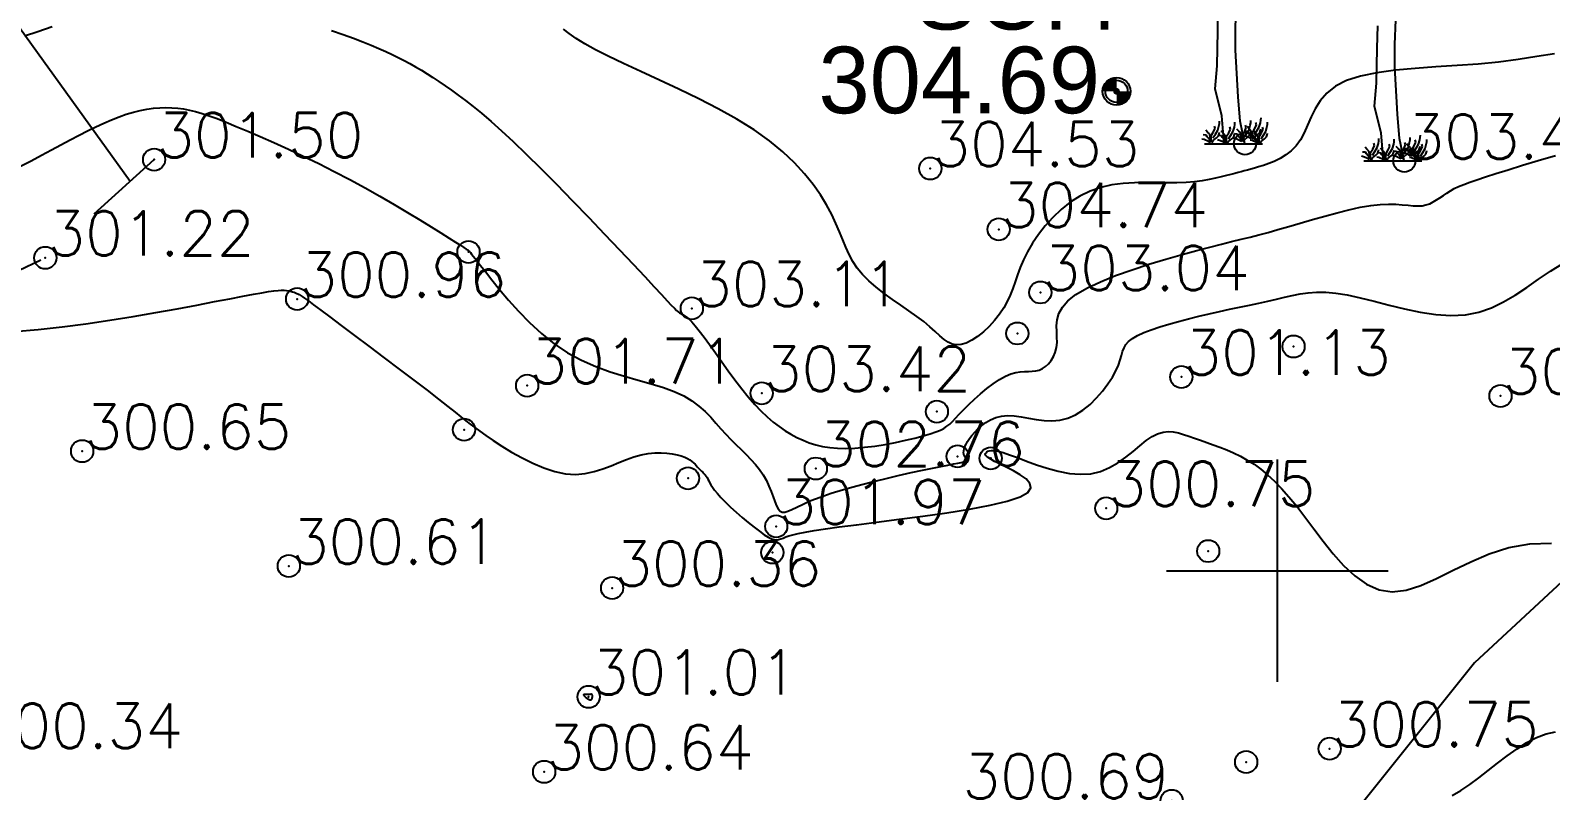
# Model space of a CAD drawing. Header units: millimetres. Extents: x 524954 to 526204, y 9523489 to 9524010.
# Drawn here: x 525971.9 to 526006.16, y 9523795.05 to 9523812.16 of the extents above; entities that cross this region are included whole.
import ezdxf
from ezdxf.enums import TextEntityAlignment as Align

# ---------------------------------------------------------------- set-up
doc = ezdxf.new("R2010")
doc.units = ezdxf.units.MM
doc.header["$PDMODE"] = 32
doc.header["$PDSIZE"] = 0.5
doc.linetypes.add('ACAD_ISO12W100', pattern=[21, 12, -3, 0, -3, 0, -3])
doc.linetypes.add('CACHE2', pattern=[4.7625, 3.175, -1.5875])
for name, color, linetype in [('Arbre', 34, 'ACAD_ISO12W100'), ('Bas_Talus', 40, 'CACHE2'), ('Carroyage', 7, 'Continuous'), ('CN_01_00', 3, 'Continuous'), ('CN_02_00', 4, 'Continuous'), ('CN_10_00', 1, 'Continuous'), ('PLUME_4', 3, 'Continuous'), ('Talus', 2, 'Continuous'), ('TopoAlt', 3, 'Continuous'), ('TopoAlt polygo', 7, 'Continuous'), ('TOPOJIS', 7, 'Continuous'), ('TOPOJIS polygo', 1, 'Continuous'), ('TopoMat polygo', 1, 'Continuous')]:
    doc.layers.add(name, color=color, linetype=linetype)
doc.styles.add('Arial 1.0', font='arial.ttf', dxfattribs={"width": 0.99, "height": 1})
doc.styles.add('Simplex 1.0', font='Simplex.shx', dxfattribs={"width": 0.99, "height": 1})

# ---------------------------------------------------------------- blocks, each defined once
blk = doc.blocks.new('TCPOINT M')
at = {"color": 0}
blk.add_point((0, 0), dxfattribs=at)
at = {"layer": 'TopoAlt', "style": 'Simplex 1.0', "width": 0.99}
blk.add_attdef('ALT', (0.15, 0.15), '', height=1, dxfattribs=at)
blk = doc.blocks.new('v088')
at = {"linetype": 'Continuous'}
for p, q in [((0.045, 2.625), (0.064, 3.179)), ((-0.352, 2.542), (-0.344, 3.046)), ((-0.373, 1.752), (-0.352, 2.542)), ((0.043, 2.109), (0.045, 2.625)), ((0.102, 1.053), (0.043, 2.109)), ((-0.412, 1.235), (-0.373, 1.752)), ((-0.268, 0.628), (-0.412, 1.235)), ((0.151, 0.506), (0.102, 1.053)), ((-0.213, 0), (-0.268, 0.628)), ((0.256, 0), (0.151, 0.506)), ((-0.654, 0), (0.654, 0))]:
    blk.add_line(p, q, dxfattribs=at)
at = {"color": 3, "linetype": 'Continuous'}
for p, q in [((-0.452, 0.267), (-0.416, 0.349)), ((-0.416, 0.349), (-0.433, 0.399)), ((-0.353, 0.303), (-0.329, 0.397)), ((-0.329, 0.397), (-0.317, 0.454)), ((-0.317, 0.454), (-0.315, 0.507)), ((-0.07, 0.329), (-0.087, 0.38)), ((-0.007, 0.284), (0.017, 0.377)), ((0.017, 0.377), (0.029, 0.435)), ((0.029, 0.435), (0.031, 0.488)), ((0.25, 0.286), (0.286, 0.368)), ((0.286, 0.368), (0.269, 0.418)), ((0.346, 0.341), (0.305, 0.385)), ((0.349, 0.322), (0.373, 0.416)), ((0.373, 0.416), (0.385, 0.474)), ((0.385, 0.474), (0.387, 0.526)), ((0.43, 0.264), (0.481, 0.344)), ((0.481, 0.344), (0.517, 0.426)), ((0.517, 0.426), (0.5, 0.476)), ((0.524, 0.291), (0.579, 0.38)), ((0.579, 0.38), (0.603, 0.474)), ((0.603, 0.474), (0.615, 0.531)), ((0.615, 0.531), (0.618, 0.584)), ((0.666, 0.325), (0.649, 0.375)), ((0.728, 0.279), (0.752, 0.373)), ((0.752, 0.373), (0.765, 0.43)), ((0.765, 0.43), (0.767, 0.483)), ((-0.661, 0.096), (-0.712, 0.106)), ((-0.618, 0.197), (-0.683, 0.202)), ((-0.567, 0.053), (-0.661, 0.096)), ((-0.587, 0.264), (-0.627, 0.308)), ((-0.596, 0.159), (-0.618, 0.197)), ((-0.536, 0.087), (-0.596, 0.159)), ((-0.541, 0.224), (-0.587, 0.264)), ((-0.527, 0.031), (-0.567, 0.053)), ((-0.529, 0.166), (-0.541, 0.224)), ((-0.5, 0.031), (-0.536, 0.087)), ((-0.524, 0.099), (-0.529, 0.166)), ((-0.505, 0.106), (-0.502, 0.188)), ((-0.5, 0.036), (-0.505, 0.106)), ((-0.502, 0.188), (-0.452, 0.267)), ((-0.483, 0.022), (-0.459, 0.072)), ((-0.464, 0.132), (-0.409, 0.214)), ((-0.459, 0.072), (-0.387, 0.132)), ((-0.409, 0.214), (-0.353, 0.303)), ((-0.387, 0.132), (-0.341, 0.178)), ((-0.315, 0.077), (-0.365, 0.087)), ((-0.341, 0.178), (-0.327, 0.226)), ((-0.272, 0.178), (-0.337, 0.183)), ((-0.327, 0.226), (-0.32, 0.26)), ((-0.221, 0.034), (-0.315, 0.077)), ((-0.24, 0.245), (-0.281, 0.288)), ((-0.25, 0.139), (-0.272, 0.178)), ((-0.19, 0.067), (-0.25, 0.139)), ((-0.195, 0.204), (-0.24, 0.245)), ((-0.18, 0.012), (-0.221, 0.034)), ((-0.183, 0.147), (-0.195, 0.204)), ((-0.154, 0.012), (-0.19, 0.067)), ((-0.178, 0.079), (-0.183, 0.147)), ((-0.159, 0.087), (-0.156, 0.168)), ((-0.154, 0.017), (-0.159, 0.087)), ((-0.156, 0.168), (-0.106, 0.248)), ((-0.137, 0.002), (-0.113, 0.053)), ((-0.118, 0.113), (-0.063, 0.195)), ((-0.113, 0.053), (-0.041, 0.113)), ((-0.106, 0.248), (-0.07, 0.329)), ((-0.063, 0.195), (-0.007, 0.284)), ((-0.041, 0.113), (0.005, 0.159)), ((0.041, 0.115), (-0.01, 0.125)), ((0.005, 0.159), (0.019, 0.207)), ((0.019, 0.207), (0.026, 0.24)), ((0.084, 0.216), (0.019, 0.221)), ((0.135, 0.072), (0.041, 0.115)), ((0.115, 0.284), (0.075, 0.327)), ((0.106, 0.178), (0.084, 0.216)), ((0.166, 0.106), (0.106, 0.178)), ((0.161, 0.243), (0.115, 0.284)), ((0.175, 0.05), (0.135, 0.072)), ((0.173, 0.185), (0.161, 0.243)), ((0.202, 0.05), (0.166, 0.106)), ((0.178, 0.118), (0.173, 0.185)), ((0.197, 0.125), (0.2, 0.207)), ((0.202, 0.055), (0.197, 0.125)), ((0.2, 0.207), (0.25, 0.286)), ((0.219, 0.041), (0.243, 0.091)), ((0.272, 0.173), (0.221, 0.183)), ((0.238, 0.151), (0.293, 0.233)), ((0.243, 0.091), (0.315, 0.151)), ((0.315, 0.274), (0.25, 0.279)), ((0.365, 0.13), (0.272, 0.173)), ((0.293, 0.233), (0.349, 0.322)), ((0.337, 0.236), (0.315, 0.274)), ((0.315, 0.151), (0.361, 0.197)), ((0.397, 0.163), (0.337, 0.236)), ((0.392, 0.301), (0.346, 0.341)), ((0.361, 0.197), (0.375, 0.245)), ((0.406, 0.108), (0.365, 0.13)), ((0.421, 0.072), (0.37, 0.082)), ((0.375, 0.245), (0.382, 0.279)), ((0.404, 0.243), (0.392, 0.301)), ((0.433, 0.108), (0.397, 0.163)), ((0.464, 0.173), (0.399, 0.178)), ((0.409, 0.175), (0.404, 0.243)), ((0.514, 0.029), (0.421, 0.072)), ((0.428, 0.183), (0.43, 0.264)), ((0.433, 0.113), (0.428, 0.183)), ((0.45, 0.099), (0.474, 0.149)), ((0.495, 0.24), (0.454, 0.284)), ((0.486, 0.135), (0.464, 0.173)), ((0.469, 0.209), (0.524, 0.291)), ((0.474, 0.149), (0.546, 0.209)), ((0.546, 0.063), (0.486, 0.135)), ((0.541, 0.2), (0.495, 0.24)), ((0.555, 0.007), (0.514, 0.029)), ((0.553, 0.142), (0.541, 0.2)), ((0.546, 0.209), (0.591, 0.255)), ((0.582, 0.007), (0.546, 0.063)), ((0.558, 0.075), (0.553, 0.142)), ((0.577, 0.082), (0.579, 0.163)), ((0.582, 0.012), (0.577, 0.082)), ((0.579, 0.163), (0.63, 0.243)), ((0.591, 0.255), (0.606, 0.303)), ((0.599, -0.002), (0.623, 0.048)), ((0.606, 0.303), (0.613, 0.337)), ((0.618, 0.108), (0.673, 0.19)), ((0.623, 0.048), (0.695, 0.108)), ((0.63, 0.243), (0.666, 0.325)), ((0.673, 0.19), (0.728, 0.279)), ((0.695, 0.108), (0.74, 0.154)), ((0.74, 0.154), (0.755, 0.202)), ((0.755, 0.202), (0.762, 0.236))]:
    blk.add_line(p, q, dxfattribs=at)
blk = doc.blocks.new('TCPOINT polygo')
at = {"color": 0, "const_width": 0.075}
blk.add_lwpolyline([(0, 0.0375, 1), (0, -0.0375, 1)], format="xyb", close=True, dxfattribs=at)
at = {"color": 0}
blk.add_point((0, 0), dxfattribs=at)
at = {"layer": 'TopoAlt polygo', "style": 'Arial 1.0', "width": 0.99}
blk.add_attdef('ALT', (0.15, 0.15), '', height=2, dxfattribs=at)
at = {"layer": 'TopoMat polygo', "style": 'Arial 1.0', "width": 0.99}
blk.add_attdef('MAT', text='', height=2, dxfattribs=at).set_placement((0.15, -2.5), align=Align.TOP_LEFT)
blk = doc.blocks.new('t014')
at = {"color": 0, "const_width": 1.249375}
for points in [[(0, 0.625313, 0.414214), (-0.625313, 0, 1)], [(0, -0.625312, 0.414214), (0.625313, 0, 0.414214)]]:
    blk.add_lwpolyline(points, format="xyb", dxfattribs=at)
at = {"color": 0}
blk.add_circle((0, 0), 1.25, dxfattribs=at)

msp = doc.modelspace()

# ---------------------------------------------------------------- linework, layer by layer
at = {"layer": 'Bas_Talus', "flags": 128}
msp.add_lwpolyline([(525957.92, 9523797.232), (525964.409, 9523803.341), (525972.235, 9523807.045), (525974.688, 9523809.256)], dxfattribs=at)
at = {"layer": 'Carroyage'}
for p, q in [((526000, 9523797.5), (526000, 9523802.5)), ((525997.5, 9523800), (526002.5, 9523800))]:
    msp.add_line(p, q, dxfattribs=at)
at = {"layer": 'CN_01_00', "flags": 128}
for points, elevation in [([(525971.766, 9523812.041), (525972.066, 9523812.143), (525972.391, 9523812.256)], 303), ([(525978.686, 9523812.166), (525978.947, 9523812.074), (525979.181, 9523811.988), (525979.391, 9523811.908), (525979.58, 9523811.833), (525979.752, 9523811.761), (525979.908, 9523811.692), (525980.053, 9523811.625), (525980.19, 9523811.557), (525980.322, 9523811.489), (525980.452, 9523811.418), (525980.581, 9523811.345), (525980.71, 9523811.269), (525980.839, 9523811.189), (525980.972, 9523811.104), (525981.107, 9523811.015), (525981.246, 9523810.92), (525981.391, 9523810.819), (525981.542, 9523810.71), (525981.703, 9523810.59), (525981.878, 9523810.454), (525982.069, 9523810.298), (525982.281, 9523810.117), (525982.517, 9523809.907), (525982.781, 9523809.662), (525983.075, 9523809.379), (525983.403, 9523809.056), (525983.754, 9523808.702), (525984.117, 9523808.33), (525984.483, 9523807.951), (525984.839, 9523807.579), (525985.175, 9523807.225), (525985.48, 9523806.902), (525985.743, 9523806.622), (525985.956, 9523806.394), (525986.122, 9523806.216), (525986.249, 9523806.079), (525986.343, 9523805.979), (525986.411, 9523805.908), (525986.46, 9523805.86), (525986.496, 9523805.829), (525986.527, 9523805.807), (525986.559, 9523805.79), (525986.594, 9523805.772), (525986.634, 9523805.748), (525986.68, 9523805.715), (525986.736, 9523805.668), (525986.802, 9523805.604), (525986.881, 9523805.516), (525986.974, 9523805.402), (525987.082, 9523805.258), (525987.205, 9523805.09), (525987.338, 9523804.903), (525987.479, 9523804.704), (525987.627, 9523804.498), (525987.777, 9523804.294), (525987.929, 9523804.096), (525988.078, 9523803.911), (525988.223, 9523803.744), (525988.364, 9523803.596), (525988.502, 9523803.463), (525988.638, 9523803.346), (525988.772, 9523803.243), (525988.906, 9523803.151), (525989.039, 9523803.071), (525989.174, 9523802.999), (525989.311, 9523802.936), (525989.451, 9523802.881), (525989.597, 9523802.835), (525989.751, 9523802.798), (525989.914, 9523802.772), (525990.088, 9523802.756), (525990.276, 9523802.752), (525990.479, 9523802.759), (525990.698, 9523802.778), (525990.928, 9523802.807), (525991.162, 9523802.845), (525991.394, 9523802.889), (525991.618, 9523802.936), (525991.827, 9523802.985), (525992.015, 9523803.034), (525992.175, 9523803.08), (525992.304, 9523803.123), (525992.406, 9523803.164), (525992.487, 9523803.205), (525992.555, 9523803.251), (525992.616, 9523803.302), (525992.677, 9523803.363), (525992.746, 9523803.435), (525992.827, 9523803.522), (525992.928, 9523803.624), (525993.045, 9523803.739), (525993.175, 9523803.86), (525993.313, 9523803.983), (525993.456, 9523804.101), (525993.599, 9523804.211), (525993.739, 9523804.305), (525993.872, 9523804.38), (525993.994, 9523804.432), (525994.105, 9523804.463), (525994.208, 9523804.479), (525994.304, 9523804.486), (525994.392, 9523804.488), (525994.476, 9523804.49), (525994.555, 9523804.498), (525994.632, 9523804.517), (525994.707, 9523804.55), (525994.779, 9523804.598), (525994.846, 9523804.66), (525994.905, 9523804.734), (525994.956, 9523804.82), (525994.996, 9523804.916), (525995.023, 9523805.022), (525995.036, 9523805.135), (525995.034, 9523805.256), (525995.027, 9523805.383), (525995.025, 9523805.515), (525995.038, 9523805.651), (525995.078, 9523805.791), (525995.155, 9523805.933), (525995.279, 9523806.077), (525995.462, 9523806.221), (525995.71, 9523806.364), (525996.012, 9523806.506), (525996.355, 9523806.643), (525996.725, 9523806.775), (525997.107, 9523806.899), (525997.487, 9523807.014), (525997.852, 9523807.118), (525998.186, 9523807.209), (525998.48, 9523807.287), (525998.738, 9523807.352), (525998.969, 9523807.41), (525999.182, 9523807.462), (525999.384, 9523807.512), (525999.584, 9523807.562), (525999.791, 9523807.617), (526000.014, 9523807.679), (526000.257, 9523807.75), (526000.518, 9523807.827), (526000.791, 9523807.907), (526001.068, 9523807.986), (526001.345, 9523808.061), (526001.614, 9523808.128), (526001.869, 9523808.183), (526002.104, 9523808.224), (526002.315, 9523808.246), (526002.502, 9523808.254), (526002.668, 9523808.251), (526002.815, 9523808.241), (526002.945, 9523808.229), (526003.061, 9523808.218), (526003.166, 9523808.213), (526003.261, 9523808.218), (526003.35, 9523808.235), (526003.433, 9523808.264), (526003.512, 9523808.302), (526003.589, 9523808.348), (526003.665, 9523808.398), (526003.741, 9523808.45), (526003.819, 9523808.504), (526003.901, 9523808.555), (526003.988, 9523808.603), (526004.086, 9523808.65), (526004.2, 9523808.697), (526004.335, 9523808.747), (526004.497, 9523808.803), (526004.691, 9523808.867), (526004.923, 9523808.941), (526005.199, 9523809.028), (526005.521, 9523809.128), (526005.88, 9523809.238), (526006.266, 9523809.351)], 303), ([(525971.545, 9523805.383), (525972.075, 9523805.433), (525972.612, 9523805.492), (525973.152, 9523805.561), (525973.69, 9523805.64), (525974.217, 9523805.724), (525974.724, 9523805.811), (525975.204, 9523805.898), (525975.648, 9523805.981), (525976.048, 9523806.058), (525976.397, 9523806.125), (525976.688, 9523806.18), (525976.925, 9523806.224), (525977.117, 9523806.258), (525977.268, 9523806.283), (525977.387, 9523806.299), (525977.48, 9523806.309), (525977.553, 9523806.313), (525977.615, 9523806.313), (525977.67, 9523806.309), (525977.719, 9523806.302), (525977.764, 9523806.293), (525977.805, 9523806.282), (525977.841, 9523806.27), (525977.874, 9523806.258), (525977.903, 9523806.245), (525977.928, 9523806.232), (525977.953, 9523806.22), (525977.981, 9523806.203), (525978.021, 9523806.177), (525978.08, 9523806.136), (525978.165, 9523806.074), (525978.283, 9523805.987), (525978.441, 9523805.869), (525978.647, 9523805.715), (525978.905, 9523805.522), (525979.204, 9523805.298), (525979.53, 9523805.052), (525979.871, 9523804.796), (525980.211, 9523804.538), (525980.538, 9523804.29), (525980.838, 9523804.062), (525981.096, 9523803.863), (525981.305, 9523803.7), (525981.469, 9523803.57), (525981.602, 9523803.465), (525981.712, 9523803.376), (525981.813, 9523803.298), (525981.914, 9523803.221), (525982.028, 9523803.139), (525982.164, 9523803.044), (525982.331, 9523802.93), (525982.527, 9523802.804), (525982.745, 9523802.671), (525982.979, 9523802.541), (525983.223, 9523802.419), (525983.472, 9523802.314), (525983.719, 9523802.233), (525983.959, 9523802.183), (525984.186, 9523802.169), (525984.402, 9523802.188), (525984.606, 9523802.23), (525984.8, 9523802.291), (525984.986, 9523802.362), (525985.164, 9523802.436), (525985.336, 9523802.507), (525985.502, 9523802.567), (525985.665, 9523802.611), (525985.821, 9523802.64), (525985.971, 9523802.654), (525986.112, 9523802.657), (525986.244, 9523802.649), (525986.364, 9523802.634), (525986.472, 9523802.612), (525986.565, 9523802.586), (525986.644, 9523802.557), (525986.709, 9523802.527), (525986.763, 9523802.495), (525986.808, 9523802.462), (525986.845, 9523802.429), (525986.878, 9523802.396), (525986.907, 9523802.363), (525986.935, 9523802.332), (525986.964, 9523802.302), (525986.993, 9523802.272), (525987.023, 9523802.244), (525987.051, 9523802.215), (525987.079, 9523802.187), (525987.105, 9523802.158), (525987.129, 9523802.128), (525987.15, 9523802.096), (525987.168, 9523802.063), (525987.186, 9523802.026), (525987.207, 9523801.984), (525987.234, 9523801.936), (525987.27, 9523801.88), (525987.318, 9523801.814), (525987.381, 9523801.738), (525987.462, 9523801.649), (525987.563, 9523801.546), (525987.68, 9523801.434), (525987.808, 9523801.317), (525987.942, 9523801.199), (525988.077, 9523801.085), (525988.208, 9523800.98), (525988.329, 9523800.887), (525988.436, 9523800.811), (525988.524, 9523800.756), (525988.597, 9523800.721), (525988.658, 9523800.701), (525988.711, 9523800.696), (525988.76, 9523800.701), (525988.808, 9523800.716), (525988.86, 9523800.736), (525988.92, 9523800.759), (525988.992, 9523800.783), (525989.084, 9523800.809), (525989.204, 9523800.837), (525989.36, 9523800.868), (525989.561, 9523800.902), (525989.814, 9523800.941), (525990.129, 9523800.985), (525990.513, 9523801.036), (525990.969, 9523801.093), (525991.477, 9523801.157), (525992.013, 9523801.227), (525992.55, 9523801.304), (525993.062, 9523801.385), (525993.526, 9523801.472), (525993.915, 9523801.564), (525994.205, 9523801.661), (525994.376, 9523801.761), (525994.442, 9523801.864), (525994.423, 9523801.966), (525994.338, 9523802.066), (525994.207, 9523802.162), (525994.051, 9523802.252), (525993.89, 9523802.333), (525993.743, 9523802.403), (525993.626, 9523802.461), (525993.54, 9523802.508), (525993.48, 9523802.546), (525993.443, 9523802.576), (525993.424, 9523802.6), (525993.419, 9523802.62), (525993.425, 9523802.638), (525993.437, 9523802.655), (525993.453, 9523802.673), (525993.476, 9523802.69), (525993.508, 9523802.702), (525993.555, 9523802.708), (525993.621, 9523802.704), (525993.708, 9523802.689), (525993.822, 9523802.659), (525993.966, 9523802.611), (525994.143, 9523802.546), (525994.347, 9523802.468), (525994.572, 9523802.386), (525994.813, 9523802.308), (525995.062, 9523802.24), (525995.313, 9523802.192), (525995.559, 9523802.171), (525995.795, 9523802.184), (525996.015, 9523802.236), (525996.22, 9523802.322), (525996.409, 9523802.432), (525996.585, 9523802.557), (525996.749, 9523802.687), (525996.901, 9523802.814), (525997.044, 9523802.928), (525997.177, 9523803.02), (525997.303, 9523803.083), (525997.424, 9523803.12), (525997.54, 9523803.133), (525997.655, 9523803.126), (525997.77, 9523803.104), (525997.887, 9523803.07), (525998.008, 9523803.029), (525998.135, 9523802.983), (525998.269, 9523802.937), (525998.41, 9523802.888), (525998.556, 9523802.837), (525998.706, 9523802.782), (525998.859, 9523802.721), (525999.014, 9523802.654), (525999.168, 9523802.578), (525999.322, 9523802.492), (525999.474, 9523802.395), (525999.626, 9523802.285), (525999.778, 9523802.159), (525999.934, 9523802.015), (526000.094, 9523801.851), (526000.262, 9523801.663), (526000.437, 9523801.451), (526000.623, 9523801.211), (526000.821, 9523800.944), (526001.031, 9523800.663), (526001.255, 9523800.382), (526001.492, 9523800.117), (526001.743, 9523799.883), (526002.01, 9523799.695), (526002.292, 9523799.569), (526002.59, 9523799.521), (526002.905, 9523799.558), (526003.237, 9523799.666), (526003.59, 9523799.823), (526003.962, 9523800.009), (526004.357, 9523800.202), (526004.775, 9523800.38), (526005.218, 9523800.523), (526005.687, 9523800.608), (526006.181, 9523800.621)], 301)]:
    msp.add_lwpolyline(points, dxfattribs=dict(at, elevation=elevation))
at = {"layer": 'CN_01_00', "elevation": 301, "flags": 128}
msp.add_lwpolyline([(525984.461, 9523797.115), (525984.476, 9523797.106), (525984.49, 9523797.099), (525984.503, 9523797.093), (525984.515, 9523797.09), (525984.526, 9523797.09), (525984.536, 9523797.093), (525984.545, 9523797.099), (525984.552, 9523797.109), (525984.558, 9523797.121), (525984.563, 9523797.135), (525984.566, 9523797.151), (525984.568, 9523797.166), (525984.568, 9523797.181), (525984.566, 9523797.194), (525984.563, 9523797.204), (525984.557, 9523797.211), (525984.55, 9523797.215), (525984.541, 9523797.217), (525984.531, 9523797.217), (525984.519, 9523797.215), (525984.505, 9523797.214), (525984.49, 9523797.212), (525984.474, 9523797.211), (525984.456, 9523797.211), (525984.438, 9523797.212), (525984.42, 9523797.213), (525984.404, 9523797.214), (525984.389, 9523797.215), (525984.377, 9523797.214), (525984.368, 9523797.212), (525984.363, 9523797.208), (525984.364, 9523797.202), (525984.368, 9523797.193), (525984.376, 9523797.183), (525984.387, 9523797.172), (525984.4, 9523797.16), (525984.415, 9523797.148), (525984.43, 9523797.137), (525984.446, 9523797.125), (525984.461, 9523797.115)], close=True, dxfattribs=at)
at = {"layer": 'CN_02_00', "flags": 128}
for points, elevation in [([(526006.247, 9523811.641), (526005.847, 9523811.574), (526005.427, 9523811.508), (526004.987, 9523811.452), (526004.524, 9523811.408), (526004.049, 9523811.373), (526003.572, 9523811.342), (526003.105, 9523811.309), (526002.659, 9523811.267), (526002.245, 9523811.212), (526001.876, 9523811.137), (526001.562, 9523811.037), (526001.311, 9523810.908), (526001.116, 9523810.754), (526000.966, 9523810.583), (526000.851, 9523810.402), (526000.76, 9523810.216), (526000.682, 9523810.033), (526000.607, 9523809.86), (526000.525, 9523809.704), (526000.426, 9523809.569), (526000.313, 9523809.455), (526000.191, 9523809.36), (526000.062, 9523809.281), (525999.932, 9523809.217), (525999.805, 9523809.166), (525999.685, 9523809.124), (525999.577, 9523809.091), (525999.482, 9523809.063), (525999.4, 9523809.04), (525999.325, 9523809.02), (525999.256, 9523809.002), (525999.187, 9523808.984), (525999.116, 9523808.966), (525999.039, 9523808.946), (525998.951, 9523808.923), (525998.851, 9523808.896), (525998.737, 9523808.866), (525998.608, 9523808.836), (525998.465, 9523808.806), (525998.306, 9523808.779), (525998.132, 9523808.756), (525997.942, 9523808.739), (525997.735, 9523808.73), (525997.513, 9523808.73), (525997.277, 9523808.734), (525997.031, 9523808.737), (525996.779, 9523808.733), (525996.525, 9523808.718), (525996.271, 9523808.686), (525996.021, 9523808.631), (525995.78, 9523808.549), (525995.549, 9523808.436), (525995.331, 9523808.296), (525995.128, 9523808.133), (525994.939, 9523807.954), (525994.768, 9523807.764), (525994.615, 9523807.568), (525994.482, 9523807.372), (525994.37, 9523807.181), (525994.279, 9523806.999), (525994.205, 9523806.827), (525994.144, 9523806.663), (525994.089, 9523806.506), (525994.036, 9523806.354), (525993.98, 9523806.206), (525993.915, 9523806.06), (525993.836, 9523805.916), (525993.74, 9523805.773), (525993.629, 9523805.634), (525993.506, 9523805.502), (525993.377, 9523805.381), (525993.245, 9523805.276), (525993.114, 9523805.19), (525992.988, 9523805.126), (525992.872, 9523805.09), (525992.768, 9523805.082), (525992.672, 9523805.102), (525992.581, 9523805.145), (525992.489, 9523805.209), (525992.393, 9523805.291), (525992.288, 9523805.386), (525992.168, 9523805.493), (525992.031, 9523805.608), (525991.873, 9523805.727), (525991.698, 9523805.85), (525991.513, 9523805.978), (525991.324, 9523806.109), (525991.137, 9523806.244), (525990.959, 9523806.382), (525990.794, 9523806.523), (525990.651, 9523806.666), (525990.532, 9523806.813), (525990.434, 9523806.963), (525990.351, 9523807.119), (525990.277, 9523807.281), (525990.207, 9523807.451), (525990.134, 9523807.63), (525990.053, 9523807.82), (525989.958, 9523808.022), (525989.843, 9523808.237), (525989.705, 9523808.462), (525989.541, 9523808.697), (525989.346, 9523808.938), (525989.119, 9523809.183), (525988.856, 9523809.431), (525988.554, 9523809.678), (525988.209, 9523809.923), (525987.821, 9523810.163), (525987.401, 9523810.396), (525986.961, 9523810.622), (525986.514, 9523810.839), (525986.074, 9523811.045), (525985.653, 9523811.239), (525985.264, 9523811.419), (525984.92, 9523811.583), (525984.631, 9523811.731), (525984.393, 9523811.864), (525984.198, 9523811.984), (525984.04, 9523812.092), (525983.911, 9523812.19)], 304), ([(525971.663, 9523809.101), (525971.914, 9523809.229), (525972.151, 9523809.354), (525972.375, 9523809.474), (525972.589, 9523809.59), (525972.796, 9523809.7), (525972.995, 9523809.805), (525973.188, 9523809.903), (525973.374, 9523809.995), (525973.554, 9523810.078), (525973.728, 9523810.154), (525973.897, 9523810.221), (525974.061, 9523810.278), (525974.22, 9523810.326), (525974.375, 9523810.363), (525974.525, 9523810.392), (525974.672, 9523810.412), (525974.815, 9523810.424), (525974.954, 9523810.428), (525975.089, 9523810.424), (525975.222, 9523810.414), (525975.352, 9523810.397), (525975.483, 9523810.373), (525975.62, 9523810.34), (525975.767, 9523810.297), (525975.928, 9523810.243), (525976.107, 9523810.178), (525976.309, 9523810.098), (525976.537, 9523810.005), (525976.796, 9523809.896), (525977.081, 9523809.774), (525977.388, 9523809.638), (525977.713, 9523809.49), (525978.05, 9523809.332), (525978.397, 9523809.165), (525978.747, 9523808.99), (525979.096, 9523808.808), (525979.441, 9523808.621), (525979.776, 9523808.433), (525980.096, 9523808.247), (525980.399, 9523808.067), (525980.678, 9523807.898), (525980.93, 9523807.742), (525981.15, 9523807.604), (525981.335, 9523807.488), (525981.479, 9523807.396), (525981.589, 9523807.327), (525981.668, 9523807.277), (525981.722, 9523807.243), (525981.755, 9523807.221), (525981.774, 9523807.209), (525981.782, 9523807.203), (525981.786, 9523807.199), (525981.79, 9523807.195), (525981.798, 9523807.186), (525981.814, 9523807.166), (525981.842, 9523807.13), (525981.886, 9523807.074), (525981.95, 9523806.993), (525982.038, 9523806.88), (525982.153, 9523806.733), (525982.298, 9523806.547), (525982.473, 9523806.329), (525982.674, 9523806.091), (525982.901, 9523805.84), (525983.149, 9523805.587), (525983.418, 9523805.341), (525983.704, 9523805.111), (525984.006, 9523804.908), (525984.321, 9523804.738), (525984.644, 9523804.597), (525984.968, 9523804.48), (525985.288, 9523804.381), (525985.598, 9523804.293), (525985.892, 9523804.21), (525986.164, 9523804.128), (525986.409, 9523804.038), (525986.622, 9523803.937), (525986.806, 9523803.826), (525986.966, 9523803.707), (525987.107, 9523803.582), (525987.233, 9523803.454), (525987.349, 9523803.325), (525987.46, 9523803.197), (525987.571, 9523803.072), (525987.684, 9523802.953), (525987.8, 9523802.838), (525987.916, 9523802.726), (525988.029, 9523802.615), (525988.138, 9523802.504), (525988.24, 9523802.392), (525988.333, 9523802.276), (525988.415, 9523802.156), (525988.485, 9523802.031), (525988.544, 9523801.905), (525988.594, 9523801.78), (525988.638, 9523801.662), (525988.678, 9523801.555), (525988.716, 9523801.463), (525988.754, 9523801.39), (525988.796, 9523801.34), (525988.843, 9523801.317), (525988.899, 9523801.317), (525988.97, 9523801.339), (525989.059, 9523801.379), (525989.172, 9523801.434), (525989.312, 9523801.501), (525989.485, 9523801.577), (525989.694, 9523801.658), (525989.943, 9523801.742), (525990.223, 9523801.827), (525990.524, 9523801.911), (525990.837, 9523801.993), (525991.152, 9523802.071), (525991.458, 9523802.144), (525991.746, 9523802.209), (525992.006, 9523802.265), (525992.23, 9523802.312), (525992.419, 9523802.349), (525992.575, 9523802.379), (525992.701, 9523802.403), (525992.801, 9523802.422), (525992.877, 9523802.437), (525992.931, 9523802.45), (525992.968, 9523802.462), (525992.989, 9523802.474), (525992.998, 9523802.488), (525992.996, 9523802.503), (525992.987, 9523802.52), (525992.974, 9523802.54), (525992.959, 9523802.563), (525992.945, 9523802.59), (525992.935, 9523802.621), (525992.93, 9523802.657), (525992.933, 9523802.697), (525992.942, 9523802.743), (525992.96, 9523802.793), (525992.986, 9523802.848), (525993.02, 9523802.909), (525993.064, 9523802.974), (525993.117, 9523803.044), (525993.181, 9523803.119), (525993.254, 9523803.196), (525993.338, 9523803.27), (525993.432, 9523803.34), (525993.538, 9523803.4), (525993.654, 9523803.449), (525993.781, 9523803.482), (525993.919, 9523803.496), (525994.068, 9523803.489), (525994.227, 9523803.467), (525994.394, 9523803.437), (525994.566, 9523803.407), (525994.742, 9523803.384), (525994.921, 9523803.375), (525995.1, 9523803.388), (525995.277, 9523803.431), (525995.451, 9523803.507), (525995.62, 9523803.614), (525995.779, 9523803.743), (525995.928, 9523803.889), (525996.063, 9523804.045), (525996.182, 9523804.204), (525996.282, 9523804.358), (525996.361, 9523804.503), (525996.418, 9523804.631), (525996.457, 9523804.745), (525996.487, 9523804.845), (525996.514, 9523804.935), (525996.545, 9523805.016), (525996.587, 9523805.09), (525996.648, 9523805.16), (525996.733, 9523805.227), (525996.848, 9523805.294), (525996.992, 9523805.36), (525997.16, 9523805.426), (525997.349, 9523805.49), (525997.554, 9523805.553), (525997.772, 9523805.614), (525997.998, 9523805.673), (525998.23, 9523805.73), (525998.462, 9523805.784), (525998.694, 9523805.835), (525998.924, 9523805.885), (525999.149, 9523805.932), (525999.369, 9523805.979), (525999.582, 9523806.024), (525999.786, 9523806.069), (525999.979, 9523806.114), (526000.161, 9523806.158), (526000.337, 9523806.199), (526000.512, 9523806.234), (526000.692, 9523806.26), (526000.882, 9523806.274), (526001.09, 9523806.272), (526001.319, 9523806.252), (526001.577, 9523806.21), (526001.866, 9523806.146), (526002.182, 9523806.066), (526002.518, 9523805.98), (526002.865, 9523805.895), (526003.218, 9523805.822), (526003.569, 9523805.77), (526003.911, 9523805.747), (526004.237, 9523805.762), (526004.541, 9523805.821), (526004.827, 9523805.92), (526005.099, 9523806.051), (526005.363, 9523806.207), (526005.624, 9523806.379), (526005.886, 9523806.561), (526006.156, 9523806.744), (526006.437, 9523806.92)], 302)]:
    msp.add_lwpolyline(points, dxfattribs=dict(at, elevation=elevation))
at = {"layer": 'CN_10_00', "elevation": 300, "flags": 128}
msp.add_lwpolyline([(526003.94, 9523794.935), (526004.137, 9523795.052), (526004.336, 9523795.185), (526004.541, 9523795.336), (526004.751, 9523795.499), (526004.965, 9523795.668), (526005.182, 9523795.834), (526005.401, 9523795.991), (526005.62, 9523796.13), (526005.839, 9523796.245), (526006.057, 9523796.329), (526006.271, 9523796.375)], dxfattribs=at)
at = {"layer": 'PLUME_4'}
msp.add_lwpolyline([(526058.726, 9523871.57), (526056.913, 9523868.931), (526051.512, 9523860.515), (526046.645, 9523851.637), (526041.243, 9523843.222), (526035.805, 9523835.305), (526035.307, 9523835.268), (526029.869, 9523827.352), (526023.932, 9523819.398), (526017.959, 9523811.944), (526017.46, 9523811.907), (526011.487, 9523804.453), (526004.443, 9523797.923), (525998.47, 9523790.468), (525998.507, 9523789.969), (525991.463, 9523783.439), (525986.025, 9523775.522), (525979.018, 9523768.494), (525979.018, 9523768.494), (525971.44, 9523762.426), (525963.327, 9523756.82), (525953.535, 9523753.599)], dxfattribs=at)
msp.add_lwpolyline([(526058.726, 9523871.57), (526056.913, 9523868.931), (526051.512, 9523860.515), (526046.645, 9523851.637), (526041.243, 9523843.222), (526035.805, 9523835.305), (526035.307, 9523835.268), (526029.869, 9523827.352), (526023.932, 9523819.398), (526017.959, 9523811.944), (526017.46, 9523811.907), (526011.487, 9523804.453), (526004.443, 9523797.923), (525998.47, 9523790.468), (525998.507, 9523789.969), (525991.463, 9523783.439), (525986.025, 9523775.522), (525979.018, 9523768.494), (525979.018, 9523768.494), (525971.44, 9523762.426), (525963.327, 9523756.82), (525953.535, 9523753.599)], dxfattribs=at)
at = {"layer": 'Talus'}
msp.add_line((525971.653, 9523812.231), (525974.149, 9523808.77), dxfattribs=at)

# ---------------------------------------------------------------- block references
at = {"layer": 'Arbre'}
for p in [(525999.014, 9523809.613, 303.85), (526002.605, 9523809.225, 303.85)]:
    msp.add_blockref('v088', p, dxfattribs=at)
at = {"layer": 'TOPOJIS'}
ref = msp.add_blockref('TCPOINT M', (525974.688, 9523809.256, 301.5), dxfattribs=at)
ref.add_attrib('ALT', '301.50', (525974.738, 9523809.306, 301.5), dxfattribs={"layer": 'TopoAlt', "height": 1, "style": 'Simplex 1.0', "width": 0.99})
ref = msp.add_blockref('TCPOINT M', (525992.178, 9523809.055, 304.53), dxfattribs=at)
ref.add_attrib('ALT', '304.53', (525992.228, 9523809.105, 304.53), dxfattribs={"layer": 'TopoAlt', "height": 1, "style": 'Simplex 1.0', "width": 0.99})
ref = msp.add_blockref('TCPOINT M', (526002.862, 9523809.225, 303.41), dxfattribs=at)
ref.add_attrib('ALT', '303.41', (526002.912, 9523809.275, 303.41), dxfattribs={"layer": 'TopoAlt', "height": 1, "style": 'Simplex 1.0', "width": 0.99})
for p in [(525999.271, 9523809.613, 304.4), (525981.773, 9523807.178, 301.99), (525994.142, 9523805.342, 303.76), (526000.365, 9523805.048, 301.27), (525992.328, 9523803.582, 303.7), (525981.673, 9523803.174, 300.93), (525992.795, 9523802.574, 302.14), (525993.54, 9523802.531, 300.68), (525986.719, 9523802.08, 300.66), (525988.621, 9523800.41, 300.61), (525998.442, 9523800.441, 300.76), (525999.297, 9523795.691, 300.68)]:
    msp.add_blockref('TCPOINT M', p, dxfattribs=at)
ref = msp.add_blockref('TCPOINT M', (525993.722, 9523807.685, 304.74), dxfattribs=at)
ref.add_attrib('ALT', '304.74', (525993.772, 9523807.735, 304.74), dxfattribs={"layer": 'TopoAlt', "height": 1, "style": 'Simplex 1.0', "width": 0.99})
ref = msp.add_blockref('TCPOINT M', (525972.235, 9523807.045, 301.22), dxfattribs=at)
ref.add_attrib('ALT', '301.22', (525972.285, 9523807.095, 301.22), dxfattribs={"layer": 'TopoAlt', "height": 1, "style": 'Simplex 1.0', "width": 0.99})
ref = msp.add_blockref('TCPOINT M', (525977.911, 9523806.116, 300.96), dxfattribs=at)
ref.add_attrib('ALT', '300.96', (525977.961, 9523806.166, 300.96), dxfattribs={"layer": 'TopoAlt', "height": 1, "style": 'Simplex 1.0', "width": 0.99})
ref = msp.add_blockref('TCPOINT M', (525994.66, 9523806.265, 303.04), dxfattribs=at)
ref.add_attrib('ALT', '303.04', (525994.71, 9523806.315, 303.04), dxfattribs={"layer": 'TopoAlt', "height": 1, "style": 'Simplex 1.0', "width": 0.99})
ref = msp.add_blockref('TCPOINT M', (525986.805, 9523805.906, 303.11), dxfattribs=at)
ref.add_attrib('ALT', '303.11', (525986.855, 9523805.956, 303.11), dxfattribs={"layer": 'TopoAlt', "height": 1, "style": 'Simplex 1.0', "width": 0.99})
ref = msp.add_blockref('TCPOINT M', (525997.838, 9523804.363, 301.13), dxfattribs=at)
ref.add_attrib('ALT', '301.13', (525997.888, 9523804.413, 301.13), dxfattribs={"layer": 'TopoAlt', "height": 1, "style": 'Simplex 1.0', "width": 0.99})
ref = msp.add_blockref('TCPOINT M', (525983.095, 9523804.167, 301.71), dxfattribs=at)
ref.add_attrib('ALT', '301.71', (525983.145, 9523804.217, 301.71), dxfattribs={"layer": 'TopoAlt', "height": 1, "style": 'Simplex 1.0', "width": 0.99})
ref = msp.add_blockref('TCPOINT M', (525988.38, 9523803.995, 303.42), dxfattribs=at)
ref.add_attrib('ALT', '303.42', (525988.43, 9523804.045, 303.42), dxfattribs={"layer": 'TopoAlt', "height": 1, "style": 'Simplex 1.0', "width": 0.99})
ref = msp.add_blockref('TCPOINT M', (526005.029, 9523803.935, 301.53), dxfattribs=at)
ref.add_attrib('ALT', '301.53', (526005.079, 9523803.985, 301.53), dxfattribs={"layer": 'TopoAlt', "height": 1, "style": 'Simplex 1.0', "width": 0.99})
ref = msp.add_blockref('TCPOINT M', (525973.066, 9523802.691, 300.65), dxfattribs=at)
ref.add_attrib('ALT', '300.65', (525973.116, 9523802.741, 300.65), dxfattribs={"layer": 'TopoAlt', "height": 1, "style": 'Simplex 1.0', "width": 0.99})
ref = msp.add_blockref('TCPOINT M', (525989.599, 9523802.3, 302.76), dxfattribs=at)
ref.add_attrib('ALT', '302.76', (525989.649, 9523802.35, 302.76), dxfattribs={"layer": 'TopoAlt', "height": 1, "style": 'Simplex 1.0', "width": 0.99})
ref = msp.add_blockref('TCPOINT M', (525996.144, 9523801.405, 300.75), dxfattribs=at)
ref.add_attrib('ALT', '300.75', (525996.194, 9523801.455, 300.75), dxfattribs={"layer": 'TopoAlt', "height": 1, "style": 'Simplex 1.0', "width": 0.99})
ref = msp.add_blockref('TCPOINT M', (525988.707, 9523800.998, 301.97), dxfattribs=at)
ref.add_attrib('ALT', '301.97', (525988.757, 9523801.048, 301.97), dxfattribs={"layer": 'TopoAlt', "height": 1, "style": 'Simplex 1.0', "width": 0.99})
ref = msp.add_blockref('TCPOINT M', (525977.723, 9523800.104, 300.61), dxfattribs=at)
ref.add_attrib('ALT', '300.61', (525977.773, 9523800.154, 300.61), dxfattribs={"layer": 'TopoAlt', "height": 1, "style": 'Simplex 1.0', "width": 0.99})
ref = msp.add_blockref('TCPOINT M', (525985.009, 9523799.609, 300.36), dxfattribs=at)
ref.add_attrib('ALT', '300.36', (525985.059, 9523799.659, 300.36), dxfattribs={"layer": 'TopoAlt', "height": 1, "style": 'Simplex 1.0', "width": 0.99})
ref = msp.add_blockref('TCPOINT M', (525984.479, 9523797.16, 301.01), dxfattribs=at)
ref.add_attrib('ALT', '301.01', (525984.529, 9523797.21, 301.01), dxfattribs={"layer": 'TopoAlt', "height": 1, "style": 'Simplex 1.0', "width": 0.99})
ref = msp.add_blockref('TCPOINT M', (525970.618, 9523795.957, 300.34), dxfattribs=at)
ref.add_attrib('ALT', '300.34', (525970.668, 9523796.007, 300.34), dxfattribs={"layer": 'TopoAlt', "height": 1, "style": 'Simplex 1.0', "width": 0.99})
ref = msp.add_blockref('TCPOINT M', (526001.178, 9523795.991, 300.75), dxfattribs=at)
ref.add_attrib('ALT', '300.75', (526001.228, 9523796.041, 300.75), dxfattribs={"layer": 'TopoAlt', "height": 1, "style": 'Simplex 1.0', "width": 0.99})
ref = msp.add_blockref('TCPOINT M', (525983.477, 9523795.471, 300.64), dxfattribs=at)
ref.add_attrib('ALT', '300.64', (525983.527, 9523795.521, 300.64), dxfattribs={"layer": 'TopoAlt', "height": 1, "style": 'Simplex 1.0', "width": 0.99})
ref = msp.add_blockref('TCPOINT M', (525997.619, 9523794.819, 300.69), dxfattribs=at)
ref.add_attrib('ALT', '300.69', dxfattribs={"layer": 'TopoAlt', "height": 1, "style": 'Simplex 1.0', "width": 0.99}).set_placement((525997.569, 9523794.869, 300.69), align=Align.RIGHT)
at = {"layer": 'TOPOJIS polygo'}
ref = msp.add_blockref('TCPOINT polygo', (525996.376, 9523810.794, 304.69), dxfattribs=at)
ref.add_attrib('MAT', 'SC.4', (525991.843, 9523812.185, 304.69), dxfattribs={"layer": 'TopoMat polygo', "height": 1.5, "style": 'Arial 1.0', "width": 0.99})
ref.add_attrib('ALT', '304.69', dxfattribs={"layer": 'TopoAlt polygo', "height": 1.5, "style": 'Arial 1.0', "width": 0.99}).set_placement((525989.66, 9523811.799, 304.69), align=Align.TOP_LEFT)
at = {"layer": 'TOPOJIS polygo', "xscale": 0.25, "yscale": 0.25, "zscale": 0.25}
msp.add_blockref('t014', (525996.376, 9523810.794, 304.687), dxfattribs=at)

doc.saveas('drawing.dxf')
